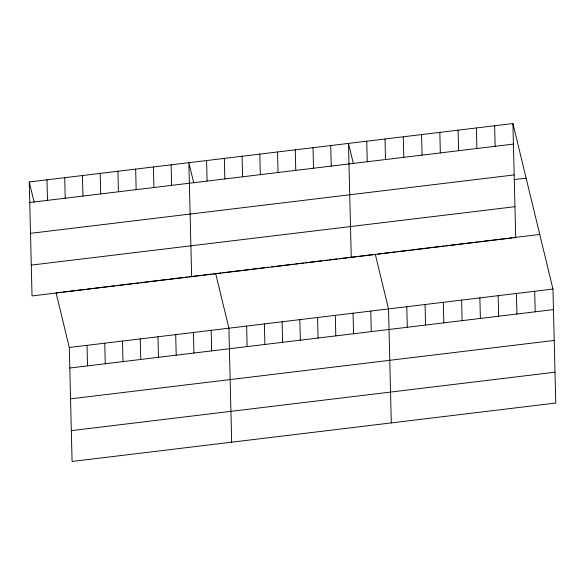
<?xml version="1.0" encoding="UTF-8"?>
<svg xmlns="http://www.w3.org/2000/svg" width="585" height="585" viewBox="0 0 585 585"><rect width="100%" height="100%" fill="white"/><g stroke="black" fill="none" stroke-linecap="round" stroke-linejoin="round"><path stroke-width="0.88" d="M512.921 123.545L515.707 237.525L32.036 295.937L29.25 181.957L512.921 123.545L552.964 289.063L555.75 403.043L72.079 461.455L69.293 347.475L56.08 292.858L61.396 292.215M29.755 202.498L513.425 144.085M30.508 233.335L514.178 174.922M513.952 179.639L526.134 178.162M31.283 265.1L514.954 206.688M63.173 291.995L75.589 290.496M77.359 290.284L85.337 289.319M87.114 289.107L90.66 288.676M91.545 288.573L114.601 285.787M116.378 285.575L138.543 282.899M140.32 282.679L143.866 282.255M144.751 282.145L148.297 281.721M150.074 281.502L158.052 280.537M159.829 280.325L167.807 279.359M169.577 279.147L187.317 277.005M189.087 276.793L197.072 275.827M197.957 275.718L201.503 275.294M203.273 275.082L211.258 274.116M213.028 273.897L221.013 272.939M222.783 272.72L240.515 270.577M242.292 270.365L250.27 269.4M251.162 269.297L264.464 267.689M266.233 267.477L268.895 267.155M271.557 266.833L274.211 266.511M275.988 266.299L293.721 264.157M295.498 263.937L303.476 262.979M305.253 262.76L322.101 260.727M324.755 260.405L327.417 260.084M329.194 259.872L337.172 258.906M339.834 258.585L346.927 257.729M348.697 257.517L356.682 256.552M358.451 256.34L375.299 254.299L388.513 308.924L391.299 422.904M377.91 253.985L395.314 251.886M397.054 251.674L410.107 250.102M411.847 249.89L429.251 247.784M430.991 247.579L444.037 246M445.777 245.788L463.181 243.689M464.921 243.477L472.753 242.534M474.493 242.322L477.974 241.905M479.715 241.693L497.118 239.594M498.859 239.382L502.339 238.958M503.21 238.855L506.683 238.431M508.423 238.227L511.904 237.802M513.645 237.598L539.75 234.439M69.293 347.475L552.964 289.063M69.79 368.023L553.468 309.604M70.551 398.853L554.222 340.441M71.326 430.626L554.997 372.206M353.355 163.573L348.477 143.405L351.256 257.385M193.737 182.849L188.86 162.681L191.646 276.661M215.689 273.583L228.903 328.2L231.689 442.18M29.25 181.957L34.127 202.125M534.69 291.272L535.195 311.812M516.423 293.48L516.921 314.021M494.647 125.746L495.151 146.294M498.149 295.681L498.647 316.229M476.38 127.954L476.877 148.502M479.875 297.889L480.38 318.437M458.106 130.162L458.611 150.703M461.602 300.098L462.106 320.639M439.832 132.371L440.337 152.912M443.335 302.306L443.832 322.847M421.566 134.579L422.063 155.12M425.061 304.514L425.566 325.055M403.292 136.78L403.789 157.328M406.787 306.715L407.292 327.264M385.018 138.989L385.522 159.529M366.744 141.197L367.248 161.738M370.78 311.066L371.285 331.607M353.048 313.209L353.552 333.75M335.315 315.352L335.812 335.892M330.737 145.548L331.242 166.089M317.575 317.494L318.079 338.035M313.004 147.683L313.509 168.231M299.842 319.637L300.346 340.177M295.271 149.826L295.769 170.374M282.109 321.779L282.613 342.32M277.539 151.968L278.036 172.516M264.376 323.914L264.873 344.463M259.798 154.111L260.303 174.659M246.636 326.057L247.141 346.605M242.066 156.254L242.57 176.794M224.333 158.396L224.83 178.937M211.17 330.342L211.675 350.883M206.6 160.539L207.097 181.079M193.438 332.485L193.935 353.026M175.697 334.627L176.202 355.168M171.127 164.824L171.632 185.365M157.965 336.77L158.469 357.311M153.394 166.966L153.892 187.507M140.232 338.912L140.736 359.453M135.661 169.102L136.159 189.65M122.499 341.055L122.996 361.596M117.921 171.244L118.426 191.792M104.759 343.198L105.263 363.738M100.189 173.387L100.693 193.935M87.026 345.333L87.531 365.881M82.456 175.529L82.953 196.077M64.723 177.672L65.22 198.213M46.983 179.814L47.487 200.355"/></g></svg>
